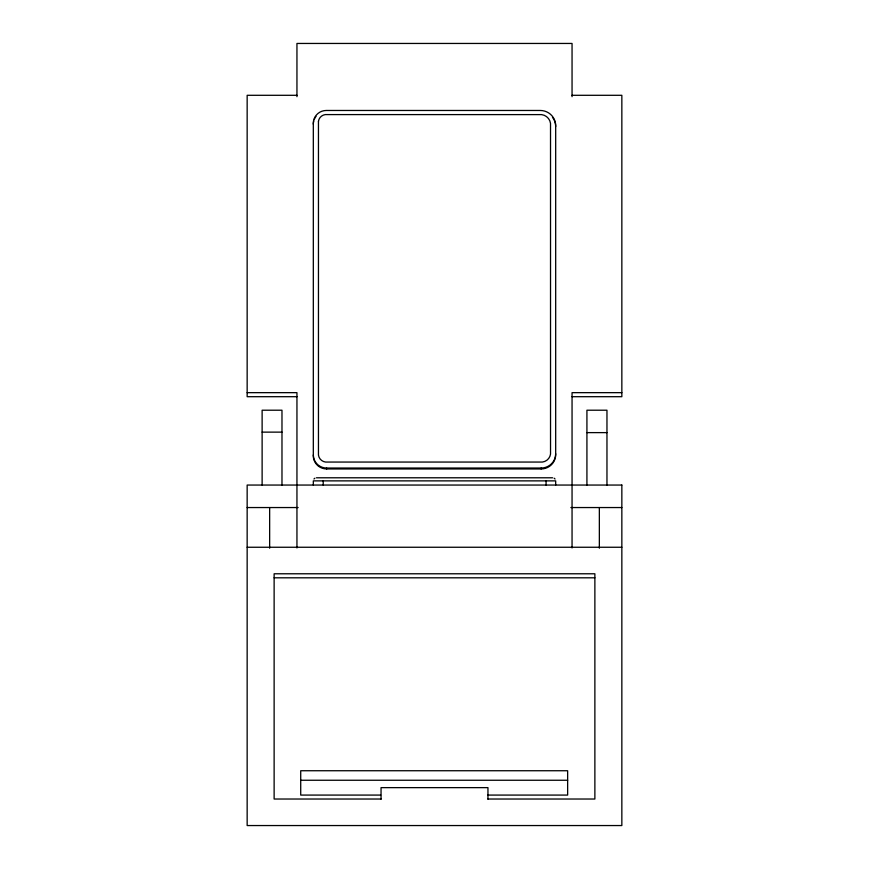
<?xml version="1.0" encoding="UTF-8"?>
<svg xmlns="http://www.w3.org/2000/svg" width="869" height="869" viewBox="0 0 869 869"><rect width="100%" height="100%" fill="white"/><g stroke="black" fill="none" stroke-linecap="round" stroke-linejoin="round"><path stroke-width="1.3" d="M313.959 478.993L314.871 478.2M296.948 95.297L247.154 95.297L247.154 396.698L296.948 396.698M572.052 95.297L621.846 95.297L621.846 396.698L572.052 396.698M247.154 392.658L296.948 392.658L296.948 547.948M621.846 392.658L572.052 392.658L572.052 547.948M262.123 432.132L281.98 432.132M586.923 432.621L606.964 432.621M313.318 454.932A13.328 13.111 0 0 0 326.657 468.033L541.148 468.033A14.523 14.284 0 0 0 555.682 453.748M326.657 468.956L541.148 468.956A14.523 14.284 0 0 0 555.682 454.672L555.682 125.636A15.425 15.164 0 0 0 540.257 110.472L326.331 110.472A13.013 12.796 0 0 0 313.318 123.268L313.318 455.856A13.328 13.111 0 0 0 326.657 468.956L326.657 468.033M316.414 477.787L552.586 477.787M247.154 507.55L298.143 507.55M570.857 507.55L621.846 507.55M247.154 547.253L621.846 547.253M274.126 577.809L594.874 577.809M300.717 780.253L567.642 780.253M380.665 795.081L300.717 795.081L300.717 770.738L567.642 770.738L567.642 795.081L487.705 795.081M381.046 799.024L274.126 799.024L274.126 573.779L594.874 573.779L594.874 799.024L487.954 799.024M554.129 478.2L555.041 478.993M606.964 485.054L606.964 410.211L586.923 410.211L586.923 485.054M599.349 507.55L599.349 548.22M572.052 96.676L572.052 43.45L296.948 43.45L296.948 96.676M555.682 485.054L555.682 480.872L313.318 480.872L313.318 485.054M546.069 480.872L546.069 485.054M541.148 468.033L541.148 468.956M487.954 799.263L487.954 787.64L381.046 787.64L381.046 799.263M323.203 480.872L323.203 485.054M281.98 485.054L281.98 410.211L262.123 410.211L262.123 485.054M269.651 507.55L269.651 548.22M552.488 117.326A15.425 15.164 0 0 1 555.682 126.559M313.318 124.191A13.013 12.796 0 0 1 313.763 120.878M314.317 119.292A13.013 12.796 0 0 1 316.012 116.403M318.456 121.323L318.456 455.063A8.266 8.125 0 0 0 325.571 462.058L542.386 462.058A9.461 9.298 0 0 0 550.533 454.042L550.522 123.376A10.352 10.178 0 0 0 541.604 114.61L325.299 114.589A7.951 7.81 0 0 0 318.456 121.323M621.846 485.054L247.154 485.054L247.154 825.55L621.846 825.55L621.846 485.054"/></g></svg>
